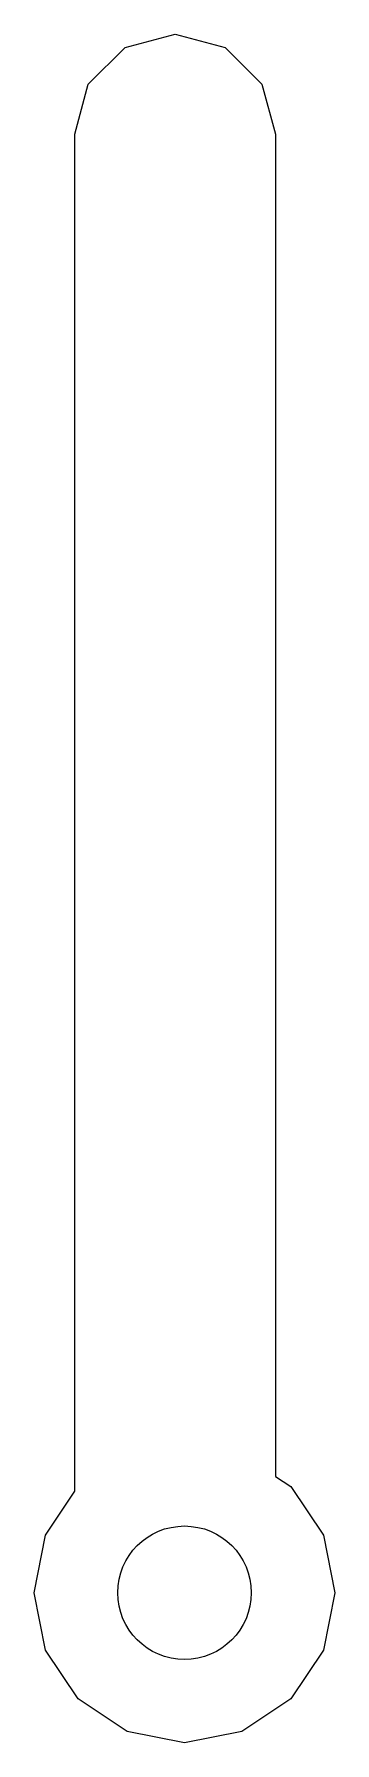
# Model space of a CAD drawing. Extents: x 97 to 314, y -170 to 213.
# Drawn here: x 226.425 to 226.875, y -116.925 to -114.364 of the extents above; entities that cross this region are included whole.
import ezdxf

# ---------------------------------------------------------------- set-up
doc = ezdxf.new("R2010")
doc.units = 0
doc.layers.add('BLACK', color=7, linetype='CONTINUOUS')

msp = doc.modelspace()

# ---------------------------------------------------------------- linework, layer by layer
at = {"layer": 'BLACK', "linetype": 'CONTINUOUS'}
for p, q in [((226.561, -114.384), (226.636, -114.364)), ((226.636, -114.364), (226.711, -114.384)), ((226.506, -114.439), (226.561, -114.384)), ((226.711, -114.384), (226.766, -114.439)), ((226.486, -114.514), (226.506, -114.439)), ((226.766, -114.439), (226.786, -114.514)), ((226.486, -116.548), (226.486, -114.514)), ((226.786, -114.514), (226.786, -116.526)), ((226.442, -116.614), (226.486, -116.548)), ((226.786, -116.526), (226.809, -116.541)), ((226.809, -116.541), (226.858, -116.614)), ((226.425, -116.7), (226.442, -116.614)), ((226.858, -116.614), (226.875, -116.7)), ((226.442, -116.786), (226.425, -116.7)), ((226.875, -116.7), (226.858, -116.786)), ((226.491, -116.859), (226.442, -116.786)), ((226.858, -116.786), (226.809, -116.859)), ((226.564, -116.908), (226.491, -116.859)), ((226.809, -116.859), (226.736, -116.908)), ((226.65, -116.925), (226.564, -116.908)), ((226.736, -116.908), (226.65, -116.925))]:
    msp.add_line(p, q, dxfattribs=at)
at = {"layer": 'BLACK'}
msp.add_circle((226.65, -116.7), 0.1, dxfattribs=at)

doc.saveas('drawing.dxf')
